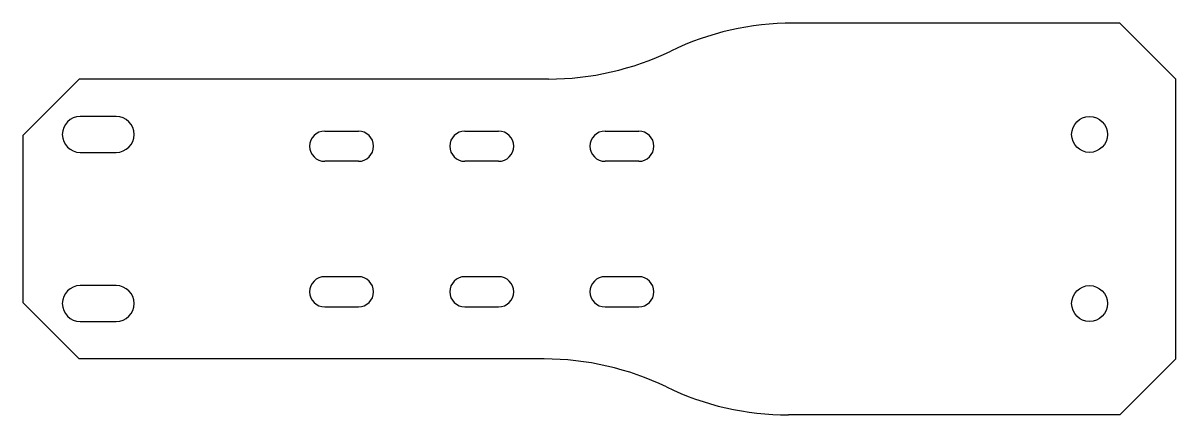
# Model space of a CAD drawing. Header units: millimetres. Extents: x -35 to 171, y -35 to 35.
import ezdxf

# ---------------------------------------------------------------- set-up
doc = ezdxf.new("R2010")
doc.units = ezdxf.units.MM

msp = doc.modelspace()

# ---------------------------------------------------------------- linework, layer by layer
at = {"color": 7, "linetype": 'Continuous', "lineweight": 25}
for p, q in [((160.6, 35), (102.31, 35)), ((170.6, 25), (160.6, 35)), ((-25, 25), (-35, 15)), ((58.72, 25), (-25, 25)), ((170.6, -25), (170.6, 25)), ((-18.4, 18.3), (-24.8, 18.3)), ((-35, -15), (-35, 15)), ((18.8, 15.7), (24.8, 15.7)), ((43.8, 15.7), (49.8, 15.7)), ((68.8, 15.7), (74.8, 15.7)), ((-24.8, 11.9), (-18.4, 11.9)), ((24.8, 10.3), (18.8, 10.3)), ((49.8, 10.3), (43.8, 10.3)), ((74.8, 10.3), (68.8, 10.3)), ((-18.4, -11.9), (-24.8, -11.9)), ((24.8, -10.3), (18.8, -10.3)), ((49.8, -10.3), (43.8, -10.3)), ((74.8, -10.3), (68.8, -10.3)), ((-35, -15), (-25, -25)), ((18.8, -15.7), (24.8, -15.7)), ((43.8, -15.7), (49.8, -15.7)), ((68.8, -15.7), (74.8, -15.7)), ((-24.8, -18.3), (-18.4, -18.3)), ((57.93, -25), (-25, -25)), ((160.6, -35), (170.6, -25)), ((160.6, -35), (101.52, -35))]:
    msp.add_line(p, q, dxfattribs=at)
for centre in [(155.2, 15.1), (155.2, -15.1)]:
    msp.add_circle(centre, 3.2, dxfattribs=at)
for centre, radius, start, end in [((102.31, -15), 50, 90, 115.8419), ((58.72, 75), 50, 270, 295.8419), ((-24.8, 15.1), 3.2, 90, 270), ((-18.4, 15.1), 3.2, 270, 90), ((18.8, 13), 2.7, 90, 270), ((24.8, 13), 2.7, 270, 90), ((43.8, 13), 2.7, 90, 270), ((49.8, 13), 2.7, 270, 90), ((68.8, 13), 2.7, 90, 270), ((74.8, 13), 2.7, 270, 90), ((-24.8, -15.1), 3.2, 90, 270), ((-18.4, -15.1), 3.2, 270, 90), ((18.8, -13), 2.7, 90, 270), ((24.8, -13), 2.7, 270, 90), ((43.8, -13), 2.7, 90, 270), ((49.8, -13), 2.7, 270, 90), ((68.8, -13), 2.7, 90, 270), ((74.8, -13), 2.7, 270, 90), ((57.93, -75), 50, 64.1581, 90), ((101.52, 15), 50, 244.1581, 270)]:
    msp.add_arc(centre, radius, start, end, dxfattribs=at)

doc.saveas('drawing.dxf')
